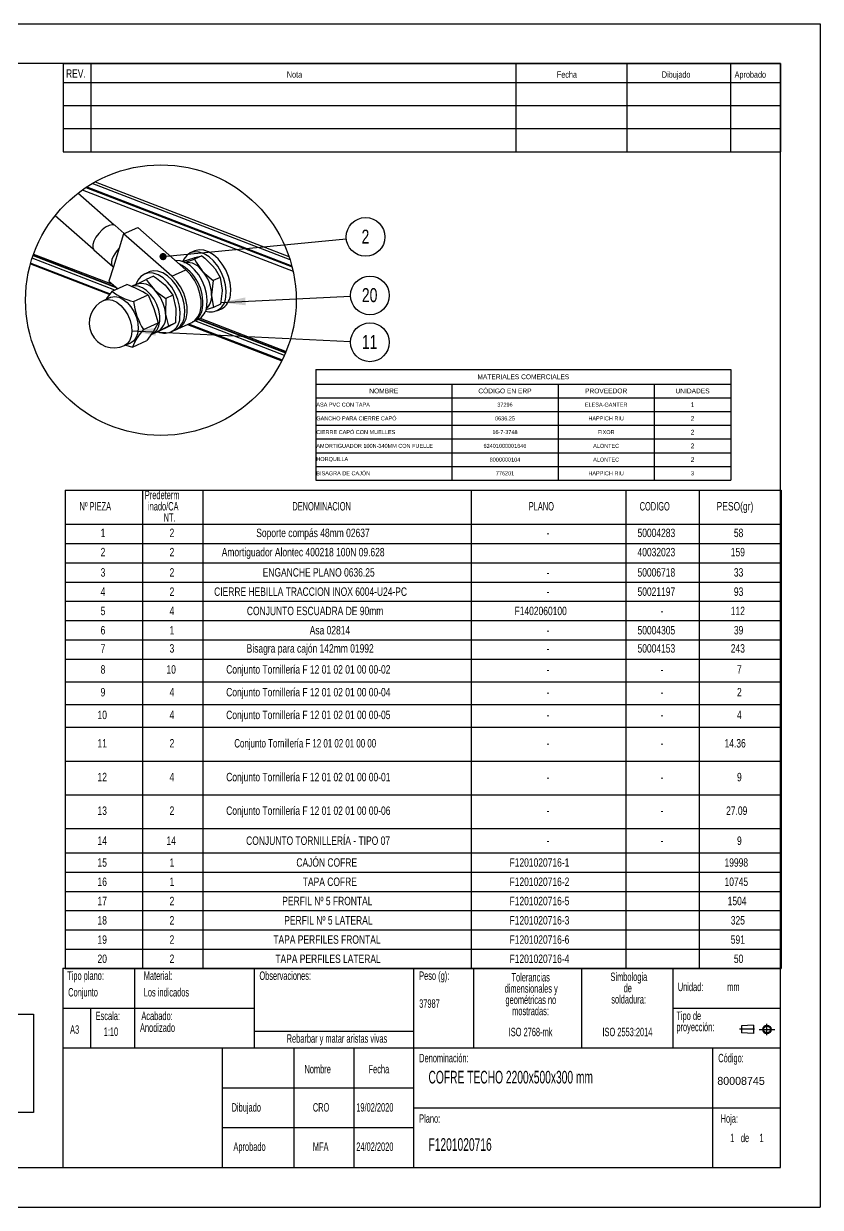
# Model space of a CAD drawing. Extents: x 0 to 7043, y 0 to 3042.
# Drawn here: x 2202 to 4200, y 0 to 2970 of the extents above; entities that cross this region are included whole.
import ezdxf

# ---------------------------------------------------------------- set-up
doc = ezdxf.new("R2010")
doc.units = 0
doc.header["$LTSCALE"] = 10
doc.linetypes.add('CENTERX2', pattern=[20.32, 12.7, -2.54, 2.54, -2.54])
doc.layers.get('0').update_dxf_attribs({"linetype": 'CONTINUOUS'})
doc.layers.add('FORMATO', color=7, linetype='CONTINUOUS')
doc.layers.add('SLD-0', color=179, linetype='CONTINUOUS')
doc.styles.add('SLDTEXTSTYLE0', font='TXT', dxfattribs={"width": 0.605})
doc.styles.add('SLDTEXTSTYLE1', font='TXT', dxfattribs={"width": 0.75})
doc.styles.add('SLDTEXTSTYLE2', font='TXT', dxfattribs={"width": 0.7})
doc.dimstyles.new('SLDDIMSTYLE0', dxfattribs={"dimtxt": 0.18, "dimasz": 60, "dimexe": 0, "dimexo": 0.0625, "dimgap": 0, "dimtad": 0, "dimtih": 1, "dimtoh": 1, "dimdec": 0, "dimrnd": 1e-09, "dimzin": 0, "dimdsep": 46, "dimtxsty": 'Standard', "dimsah": 1, "dimcen": 0.09, "dimadec": 0, "dimazin": 0, "dimtfac": 60, "dimtdec": 0, "dimtofl": 0, "dimtmove": 0, "dimatfit": 3, "dimfxl": 1, "dimtolj": 1, "dimtzin": 0, "dimarcsym": 0})
doc.dimstyles.new('SLDDIMSTYLE1', dxfattribs={"dimtxt": 0.18, "dimasz": 18, "dimexe": 0, "dimexo": 0.0625, "dimgap": 0, "dimtad": 0, "dimtih": 1, "dimtoh": 1, "dimdec": 0, "dimrnd": 1e-09, "dimzin": 0, "dimdsep": 46, "dimtxsty": 'Standard', "dimblk1": 'DOT', "dimblk2": 'DOT', "dimsah": 1, "dimcen": 0.09, "dimadec": 0, "dimazin": 0, "dimtfac": 18, "dimtdec": 0, "dimtofl": 0, "dimtmove": 0, "dimatfit": 3, "dimldrblk": 'DOT', "dimfxl": 1, "dimtolj": 1, "dimtzin": 0, "dimarcsym": 0})

# ---------------------------------------------------------------- blocks, each defined once
blk = doc.blocks.new('BLOQUE3')
at = {"color": 7, "linetype": 'CENTERX2'}
for p, q in [((4005.2, 1288.5), (4005.2, 1311.9)), ((3979.2, 1300.6), (3948, 1300.6)), ((3988.8, 1300.2), (4021.6, 1300.2))]:
    blk.add_line(p, q, dxfattribs=at)
at = {"color": 7, "linetype": 'Continuous'}
for p, q in [((3976.8, 1309.5), (3952.3, 1307.7)), ((3952.3, 1307.7), (3952.3, 1293.4)), ((3976.8, 1291.6), (3952.3, 1293.4)), ((3976.8, 1309.5), (3976.8, 1291.6))]:
    blk.add_line(p, q, dxfattribs=at)
for radius in [8.92, 7.13]:
    blk.add_circle((4005.2, 1300.2), radius, dxfattribs=at)
blk = doc.blocks.new('SW_NOTE_0')
at = {"layer": 'SLD-0', "color": 0, "attachment_point": 2, "style": 'SLDTEXTSTYLE0'}
for s, insert, char_height in [('dimensionales y', (75.4, -0.9), 21.167), ('Tolerancias', (74.1, 27.3), 21.167), ('geométricas no', (74.6, -29.2), 21.167), ('mostradas:', (73.8, -57.4), 21.17)]:
    blk.add_mtext(s, dxfattribs=dict(at, insert=insert, char_height=char_height))
blk = doc.blocks.new('SW_NOTE_0_1')
at = {"layer": 'SLD-0', "color": 0, "attachment_point": 1, "style": 'SLDTEXTSTYLE0'}
for s, insert, char_height in [('Tipo de', (0, 27.3), 21.17), ('proyección:', (0, -0.9), 21.167)]:
    blk.add_mtext(s, dxfattribs=dict(at, insert=insert, char_height=char_height))
blk = doc.blocks.new('SW_NOTE_0_2')
at = {"layer": 'SLD-0', "color": 0, "char_height": 21.17, "attachment_point": 2, "style": 'SLDTEXTSTYLE0'}
for s, insert in [('Simbologia', (71.1, 27.3)), ('de', (68.4, -0.9)), ('soldadura:', (70.6, -29.2))]:
    blk.add_mtext(s, dxfattribs=dict(at, insert=insert))
blk = doc.blocks.new('SW_TABLEANNOTATION_0')
at = {"layer": 'FORMATO', "color": 0}
for p, q in [((0, 0), (0, -85.3)), ((0, 0), (194.3, 0)), ((194.3, 0), (194.3, -85.3)), ((194.3, 0), (345.7, 0)), ((345.7, 0), (345.7, -85.3)), ((345.7, 0), (1018.6, 0)), ((1018.6, 0), (1018.6, -85.3)), ((1018.6, 0), (1406.1, 0)), ((1406.1, 0), (1406.1, -85.3)), ((1406.1, 0), (1590.5, 0)), ((1590.5, 0), (1590.5, -85.3)), ((1590.5, 0), (1795.6, 0)), ((1795.6, 0), (1795.6, -85.3)), ((0, -85.3), (194.3, -85.3)), ((0, -85.3), (0, -133.6)), ((0, -85.3), (1795.6, -85.3)), ((194.3, -85.3), (345.7, -85.3)), ((194.3, -85.3), (194.3, -133.6)), ((345.7, -85.3), (1018.6, -85.3)), ((345.7, -85.3), (345.7, -133.6)), ((1018.6, -85.3), (1406.1, -85.3)), ((1018.6, -85.3), (1018.6, -133.6)), ((1406.1, -85.3), (1590.5, -85.3)), ((1406.1, -85.3), (1406.1, -133.6)), ((1590.5, -85.3), (1795.6, -85.3)), ((1590.5, -85.3), (1590.5, -133.6)), ((1795.6, -85.3), (1795.6, -133.6)), ((0, -133.6), (0, -181.9)), ((0, -133.6), (194.3, -133.6)), ((194.3, -133.6), (194.3, -181.9)), ((194.3, -133.6), (345.7, -133.6)), ((345.7, -133.6), (345.7, -181.9)), ((345.7, -133.6), (1018.6, -133.6)), ((1018.6, -133.6), (1018.6, -181.9)), ((1018.6, -133.6), (1406.1, -133.6)), ((1406.1, -133.6), (1406.1, -181.9)), ((1406.1, -133.6), (1590.5, -133.6)), ((1590.5, -133.6), (1590.5, -181.9)), ((1590.5, -133.6), (1795.6, -133.6)), ((1795.6, -133.6), (1795.6, -181.9)), ((0, -181.9), (0, -230.3)), ((0, -181.9), (194.3, -181.9)), ((194.3, -181.9), (194.3, -230.3)), ((194.3, -181.9), (345.7, -181.9)), ((345.7, -181.9), (345.7, -230.3)), ((345.7, -181.9), (1018.6, -181.9)), ((1018.6, -181.9), (1018.6, -230.3)), ((1018.6, -181.9), (1406.1, -181.9)), ((1406.1, -181.9), (1406.1, -230.3)), ((1406.1, -181.9), (1590.5, -181.9)), ((1590.5, -181.9), (1590.5, -230.3)), ((1590.5, -181.9), (1795.6, -181.9)), ((1795.6, -181.9), (1795.6, -230.3)), ((0, -230.3), (0, -278.6)), ((0, -230.3), (194.3, -230.3)), ((194.3, -230.3), (194.3, -278.6)), ((194.3, -230.3), (345.7, -230.3)), ((345.7, -230.3), (345.7, -278.6)), ((345.7, -230.3), (1018.6, -230.3)), ((1018.6, -230.3), (1018.6, -278.6)), ((1018.6, -230.3), (1406.1, -230.3)), ((1406.1, -230.3), (1406.1, -278.6)), ((1406.1, -230.3), (1590.5, -230.3)), ((1590.5, -230.3), (1590.5, -278.6)), ((1590.5, -230.3), (1795.6, -230.3)), ((1795.6, -230.3), (1795.6, -278.6)), ((0, -278.6), (0, -326.9)), ((0, -278.6), (194.3, -278.6)), ((194.3, -278.6), (194.3, -326.9)), ((194.3, -278.6), (345.7, -278.6)), ((345.7, -278.6), (345.7, -326.9)), ((345.7, -278.6), (1018.6, -278.6)), ((1018.6, -278.6), (1018.6, -326.9)), ((1018.6, -278.6), (1406.1, -278.6)), ((1406.1, -278.6), (1406.1, -326.9)), ((1406.1, -278.6), (1590.5, -278.6)), ((1590.5, -278.6), (1590.5, -326.9)), ((1590.5, -278.6), (1795.6, -278.6)), ((1795.6, -278.6), (1795.6, -326.9)), ((0, -326.9), (0, -375.2)), ((0, -326.9), (194.3, -326.9)), ((194.3, -326.9), (194.3, -375.2)), ((194.3, -326.9), (345.7, -326.9)), ((345.7, -326.9), (345.7, -375.2)), ((345.7, -326.9), (1018.6, -326.9)), ((1018.6, -326.9), (1018.6, -375.2)), ((1018.6, -326.9), (1406.1, -326.9)), ((1406.1, -326.9), (1406.1, -375.2)), ((1406.1, -326.9), (1590.5, -326.9)), ((1590.5, -326.9), (1590.5, -375.2)), ((1590.5, -326.9), (1795.6, -326.9)), ((1795.6, -326.9), (1795.6, -375.2)), ((0, -375.2), (0, -423.6)), ((0, -375.2), (194.3, -375.2)), ((194.3, -375.2), (194.3, -423.6)), ((194.3, -375.2), (345.7, -375.2)), ((345.7, -375.2), (345.7, -423.6)), ((345.7, -375.2), (1018.6, -375.2)), ((1018.6, -375.2), (1018.6, -423.6)), ((1018.6, -375.2), (1406.1, -375.2)), ((1406.1, -375.2), (1406.1, -423.6)), ((1406.1, -375.2), (1590.5, -375.2)), ((1590.5, -375.2), (1590.5, -423.6)), ((1590.5, -375.2), (1795.6, -375.2)), ((1795.6, -375.2), (1795.6, -423.6)), ((0, -423.6), (0, -480.6)), ((0, -423.6), (194.3, -423.6)), ((194.3, -423.6), (194.3, -480.6)), ((194.3, -423.6), (345.7, -423.6)), ((345.7, -423.6), (345.7, -480.6)), ((345.7, -423.6), (1018.6, -423.6)), ((1018.6, -423.6), (1018.6, -480.6)), ((1018.6, -423.6), (1406.1, -423.6)), ((1406.1, -423.6), (1406.1, -480.6)), ((1406.1, -423.6), (1590.5, -423.6)), ((1590.5, -423.6), (1590.5, -480.6)), ((1590.5, -423.6), (1795.6, -423.6)), ((1795.6, -423.6), (1795.6, -480.6)), ((0, -480.6), (0, -537.7)), ((0, -480.6), (194.3, -480.6)), ((194.3, -480.6), (194.3, -537.7)), ((194.3, -480.6), (345.7, -480.6)), ((345.7, -480.6), (345.7, -537.7)), ((345.7, -480.6), (1018.6, -480.6)), ((1018.6, -480.6), (1018.6, -537.7)), ((1018.6, -480.6), (1406.1, -480.6)), ((1406.1, -480.6), (1406.1, -537.7)), ((1406.1, -480.6), (1590.5, -480.6)), ((1590.5, -480.6), (1590.5, -537.7)), ((1590.5, -480.6), (1795.6, -480.6)), ((1795.6, -480.6), (1795.6, -537.7)), ((0, -537.7), (0, -594.7)), ((0, -537.7), (194.3, -537.7)), ((194.3, -537.7), (194.3, -594.7)), ((194.3, -537.7), (345.7, -537.7)), ((345.7, -537.7), (345.7, -594.7)), ((345.7, -537.7), (1018.6, -537.7)), ((1018.6, -537.7), (1018.6, -594.7)), ((1018.6, -537.7), (1406.1, -537.7)), ((1406.1, -537.7), (1406.1, -594.7)), ((1406.1, -537.7), (1590.5, -537.7)), ((1590.5, -537.7), (1590.5, -594.7)), ((1590.5, -537.7), (1795.6, -537.7)), ((1795.6, -537.7), (1795.6, -594.7)), ((0, -594.7), (0, -680)), ((0, -594.7), (194.3, -594.7)), ((194.3, -594.7), (194.3, -680)), ((194.3, -594.7), (345.7, -594.7)), ((345.7, -594.7), (345.7, -680)), ((345.7, -594.7), (1018.6, -594.7)), ((1018.6, -594.7), (1018.6, -680)), ((1018.6, -594.7), (1406.1, -594.7)), ((1406.1, -594.7), (1406.1, -680)), ((1406.1, -594.7), (1590.5, -594.7)), ((1590.5, -594.7), (1590.5, -680)), ((1590.5, -594.7), (1795.6, -594.7)), ((1795.6, -594.7), (1795.6, -680)), ((0, -680), (0, -764.3)), ((0, -680), (194.3, -680)), ((194.3, -680), (194.3, -764.3)), ((194.3, -680), (345.7, -680)), ((345.7, -680), (345.7, -764.3)), ((345.7, -680), (1018.6, -680)), ((1018.6, -680), (1018.6, -764.3)), ((1018.6, -680), (1406.1, -680)), ((1406.1, -680), (1406.1, -764.3)), ((1406.1, -680), (1590.5, -680)), ((1590.5, -680), (1590.5, -764.3)), ((1590.5, -680), (1795.6, -680)), ((1795.6, -680), (1795.6, -764.3)), ((0, -764.3), (0, -848.6)), ((0, -764.3), (194.3, -764.3)), ((194.3, -764.3), (194.3, -848.6)), ((194.3, -764.3), (345.7, -764.3)), ((345.7, -764.3), (345.7, -848.6)), ((345.7, -764.3), (1018.6, -764.3)), ((1018.6, -764.3), (1018.6, -848.6)), ((1018.6, -764.3), (1406.1, -764.3)), ((1406.1, -764.3), (1406.1, -848.6)), ((1406.1, -764.3), (1590.5, -764.3)), ((1590.5, -764.3), (1590.5, -848.6)), ((1590.5, -764.3), (1795.6, -764.3)), ((1795.6, -764.3), (1795.6, -848.6)), ((0, -848.6), (0, -909.8)), ((0, -848.6), (194.3, -848.6)), ((194.3, -848.6), (194.3, -909.8)), ((194.3, -848.6), (345.7, -848.6)), ((345.7, -848.6), (345.7, -909.8)), ((345.7, -848.6), (1018.6, -848.6)), ((1018.6, -848.6), (1018.6, -909.8)), ((1018.6, -848.6), (1406.1, -848.6)), ((1406.1, -848.6), (1406.1, -909.8)), ((1406.1, -848.6), (1590.5, -848.6)), ((1590.5, -848.6), (1590.5, -909.8)), ((1590.5, -848.6), (1795.6, -848.6)), ((1795.6, -848.6), (1795.6, -909.8)), ((0, -909.8), (0, -958.2)), ((0, -909.8), (194.3, -909.8)), ((194.3, -909.8), (194.3, -958.2)), ((194.3, -909.8), (345.7, -909.8)), ((345.7, -909.8), (345.7, -958.2)), ((345.7, -909.8), (1018.6, -909.8)), ((1018.6, -909.8), (1018.6, -958.2)), ((1018.6, -909.8), (1406.1, -909.8)), ((1406.1, -909.8), (1406.1, -958.2)), ((1406.1, -909.8), (1590.5, -909.8)), ((1590.5, -909.8), (1590.5, -958.2)), ((1590.5, -909.8), (1795.6, -909.8)), ((1795.6, -909.8), (1795.6, -958.2)), ((0, -958.2), (0, -1006.5)), ((0, -958.2), (194.3, -958.2)), ((194.3, -958.2), (194.3, -1006.5)), ((194.3, -958.2), (345.7, -958.2)), ((345.7, -958.2), (345.7, -1006.5)), ((345.7, -958.2), (1018.6, -958.2)), ((1018.6, -958.2), (1018.6, -1006.5)), ((1018.6, -958.2), (1406.1, -958.2)), ((1406.1, -958.2), (1406.1, -1006.5)), ((1406.1, -958.2), (1590.5, -958.2)), ((1590.5, -958.2), (1590.5, -1006.5)), ((1590.5, -958.2), (1795.6, -958.2)), ((1795.6, -958.2), (1795.6, -1006.5)), ((0, -1006.5), (0, -1054.8)), ((0, -1006.5), (194.3, -1006.5)), ((194.3, -1006.5), (194.3, -1054.8)), ((194.3, -1006.5), (345.7, -1006.5)), ((345.7, -1006.5), (345.7, -1054.8)), ((345.7, -1006.5), (1018.6, -1006.5)), ((1018.6, -1006.5), (1018.6, -1054.8)), ((1018.6, -1006.5), (1406.1, -1006.5)), ((1406.1, -1006.5), (1406.1, -1054.8)), ((1406.1, -1006.5), (1590.5, -1006.5)), ((1590.5, -1006.5), (1590.5, -1054.8)), ((1590.5, -1006.5), (1795.6, -1006.5)), ((1795.6, -1006.5), (1795.6, -1054.8)), ((0, -1054.8), (0, -1103.1)), ((0, -1054.8), (194.3, -1054.8)), ((194.3, -1054.8), (194.3, -1103.1)), ((194.3, -1054.8), (345.7, -1054.8)), ((345.7, -1054.8), (345.7, -1103.1)), ((345.7, -1054.8), (1018.6, -1054.8)), ((1018.6, -1054.8), (1018.6, -1103.1)), ((1018.6, -1054.8), (1406.1, -1054.8)), ((1406.1, -1054.8), (1406.1, -1103.1)), ((1406.1, -1054.8), (1590.5, -1054.8)), ((1590.5, -1054.8), (1590.5, -1103.1)), ((1590.5, -1054.8), (1795.6, -1054.8)), ((1795.6, -1054.8), (1795.6, -1103.1)), ((0, -1103.1), (0, -1151.5)), ((0, -1103.1), (194.3, -1103.1)), ((194.3, -1103.1), (194.3, -1151.5)), ((194.3, -1103.1), (345.7, -1103.1)), ((345.7, -1103.1), (345.7, -1151.5)), ((345.7, -1103.1), (1018.6, -1103.1)), ((1018.6, -1103.1), (1018.6, -1151.5)), ((1018.6, -1103.1), (1406.1, -1103.1)), ((1406.1, -1103.1), (1406.1, -1151.5)), ((1406.1, -1103.1), (1590.5, -1103.1)), ((1590.5, -1103.1), (1590.5, -1151.5)), ((1590.5, -1103.1), (1795.6, -1103.1)), ((1795.6, -1103.1), (1795.6, -1151.5)), ((0, -1151.5), (0, -1199.8)), ((0, -1151.5), (194.3, -1151.5)), ((194.3, -1151.5), (194.3, -1199.8)), ((194.3, -1151.5), (345.7, -1151.5)), ((345.7, -1151.5), (345.7, -1199.8)), ((345.7, -1151.5), (1018.6, -1151.5)), ((1018.6, -1151.5), (1018.6, -1199.8)), ((1018.6, -1151.5), (1406.1, -1151.5)), ((1406.1, -1151.5), (1406.1, -1199.8)), ((1406.1, -1151.5), (1590.5, -1151.5)), ((1590.5, -1151.5), (1590.5, -1199.8)), ((1590.5, -1151.5), (1795.6, -1151.5)), ((1795.6, -1151.5), (1795.6, -1199.8)), ((0, -1199.8), (194.3, -1199.8)), ((194.3, -1199.8), (345.7, -1199.8)), ((345.7, -1199.8), (1018.6, -1199.8)), ((1018.6, -1199.8), (1406.1, -1199.8)), ((1406.1, -1199.8), (1590.5, -1199.8)), ((1590.5, -1199.8), (1795.6, -1199.8))]:
    blk.add_line(p, q, dxfattribs=at)
at = {"layer": 'FORMATO', "color": 0, "attachment_point": 1}
for s, insert, char_height, style in [('Nº PIEZA', (36.3, -29.5), 21.17, 'SLDTEXTSTYLE0'), ('Predeterm', (200.2, -1.2), 21.17, 'SLDTEXTSTYLE0'), ('inado/CA', (208.1, -29.5), 21.17, 'SLDTEXTSTYLE0'), ('DENOMINACION', (570.1, -29.5), 21.167, 'SLDTEXTSTYLE0'), ('PLANO', (1163, -29.5), 21.17, 'SLDTEXTSTYLE0'), ('CODIGO', (1441.1, -29.5), 21.17, 'SLDTEXTSTYLE0'), ('PESO(gr)', (1634.1, -29.5), 21.17, 'SLDTEXTSTYLE1'), ('NT.', (247.3, -57.7), 21.17, 'SLDTEXTSTYLE0'), ('1', (89.3, -96.3), 21.2, 'SLDTEXTSTYLE1'), ('2', (262.2, -96.3), 21.2, 'SLDTEXTSTYLE1'), ('Soporte compás 48mm 02637', (479.6, -96.3), 21.167, 'SLDTEXTSTYLE1'), ('-', (1207.7, -96.3), 21.2, 'SLDTEXTSTYLE1'), ('50004283', (1435.7, -96.3), 21.17, 'SLDTEXTSTYLE1'), ('58', (1677.4, -96.3), 21.17, 'SLDTEXTSTYLE1'), ('2', (89.3, -144.6), 21.2, 'SLDTEXTSTYLE1'), ('2', (262.2, -144.6), 21.2, 'SLDTEXTSTYLE1'), ('Amortiguador Alontec 400218 100N 09.628', (393, -144.6), 21.167, 'SLDTEXTSTYLE1'), ('40032023', (1435.7, -144.6), 21.17, 'SLDTEXTSTYLE1'), ('159', (1669.6, -144.6), 21.17, 'SLDTEXTSTYLE1'), ('3', (89.3, -195.5), 21.2, 'SLDTEXTSTYLE1'), ('2', (262.2, -195.5), 21.2, 'SLDTEXTSTYLE1'), ('ENGANCHE PLANO 0636.25', (495.7, -195.5), 21.167, 'SLDTEXTSTYLE1'), ('-', (1207.7, -195.5), 21.2, 'SLDTEXTSTYLE1'), ('50006718', (1435.7, -195.5), 21.17, 'SLDTEXTSTYLE1'), ('33', (1677.4, -195.5), 21.17, 'SLDTEXTSTYLE1'), ('4', (89.3, -243.8), 21.2, 'SLDTEXTSTYLE1'), ('2', (262.2, -243.8), 21.2, 'SLDTEXTSTYLE1'), ('CIERRE HEBILLA TRACCION INOX 6004-U24-PC', (374, -243.8), 21.167, 'SLDTEXTSTYLE1'), ('-', (1207.7, -243.8), 21.2, 'SLDTEXTSTYLE1'), ('50021197', (1435.7, -243.8), 21.17, 'SLDTEXTSTYLE1'), ('93', (1677.4, -243.8), 21.17, 'SLDTEXTSTYLE1'), ('5', (89.3, -292.1), 21.2, 'SLDTEXTSTYLE1'), ('4', (262.2, -292.1), 21.2, 'SLDTEXTSTYLE1'), ('CONJUNTO ESCUADRA DE 90mm', (456.1, -292.1), 21.167, 'SLDTEXTSTYLE1'), ('F1402060100', (1127.3, -292.1), 21.167, 'SLDTEXTSTYLE1'), ('112', (1669.6, -292.1), 21.17, 'SLDTEXTSTYLE1'), ('-', (1493.6, -292.1), 21.2, 'SLDTEXTSTYLE1'), ('6', (89.3, -340.5), 21.2, 'SLDTEXTSTYLE1'), ('1', (262.2, -340.5), 21.2, 'SLDTEXTSTYLE1'), ('Asa 02814', (613.6, -340.5), 21.17, 'SLDTEXTSTYLE1'), ('-', (1207.7, -340.5), 21.2, 'SLDTEXTSTYLE1'), ('50004305', (1435.7, -340.5), 21.17, 'SLDTEXTSTYLE1'), ('39', (1677.4, -340.5), 21.17, 'SLDTEXTSTYLE1'), ('3', (262.2, -386.2), 21.2, 'SLDTEXTSTYLE1'), ('Bisagra para cajón 142mm 01992', (455.5, -386.2), 21.167, 'SLDTEXTSTYLE1'), ('50004153', (1435.7, -386.2), 21.17, 'SLDTEXTSTYLE1'), ('243', (1669.6, -386.2), 21.17, 'SLDTEXTSTYLE1'), ('7', (89.3, -386.2), 21.2, 'SLDTEXTSTYLE1'), ('-', (1207.7, -386.2), 21.2, 'SLDTEXTSTYLE1'), ('8', (89.3, -438.9), 21.2, 'SLDTEXTSTYLE1'), ('10', (254.4, -438.9), 21.17, 'SLDTEXTSTYLE1'), ('Conjunto Tornillería F 12 01 02 01 00 00-02', (404.2, -438.9), 21.167, 'SLDTEXTSTYLE1'), ('7', (1685.2, -438.9), 21.2, 'SLDTEXTSTYLE1'), ('-', (1207.7, -438.9), 21.2, 'SLDTEXTSTYLE1'), ('-', (1493.6, -438.9), 21.2, 'SLDTEXTSTYLE1'), ('9', (89.3, -496), 21.2, 'SLDTEXTSTYLE1'), ('4', (262.2, -496), 21.2, 'SLDTEXTSTYLE1'), ('Conjunto Tornillería F 12 01 02 01 00 00-04', (404.2, -496), 21.167, 'SLDTEXTSTYLE1'), ('2', (1685.2, -496), 21.2, 'SLDTEXTSTYLE1'), ('-', (1207.7, -496), 21.2, 'SLDTEXTSTYLE1'), ('-', (1493.6, -496), 21.2, 'SLDTEXTSTYLE1'), ('10', (81.5, -553), 21.17, 'SLDTEXTSTYLE1'), ('4', (262.2, -553), 21.2, 'SLDTEXTSTYLE1'), ('Conjunto Tornillería F 12 01 02 01 00 00-05', (404.2, -553), 21.167, 'SLDTEXTSTYLE1'), ('4', (1685.2, -553), 21.2, 'SLDTEXTSTYLE1'), ('-', (1207.7, -553), 21.2, 'SLDTEXTSTYLE1'), ('-', (1493.6, -553), 21.2, 'SLDTEXTSTYLE1'), ('Conjunto Tornillería F 12 01 02 01 00 00', (424.5, -624.2), 21.167, 'SLDTEXTSTYLE2'), ('11', (81.5, -624.2), 21.17, 'SLDTEXTSTYLE1'), ('2', (262.2, -624.2), 21.2, 'SLDTEXTSTYLE1'), ('-', (1207.7, -624.2), 21.2, 'SLDTEXTSTYLE1'), ('-', (1493.6, -624.2), 21.2, 'SLDTEXTSTYLE1'), ('14.36', (1654, -624.2), 21.17, 'SLDTEXTSTYLE1'), ('12', (81.5, -709), 21.17, 'SLDTEXTSTYLE1'), ('4', (262.2, -709), 21.2, 'SLDTEXTSTYLE1'), ('Conjunto Tornillería F 12 01 02 01 00 00-01', (404.2, -709), 21.167, 'SLDTEXTSTYLE1'), ('9', (1685.2, -709), 21.2, 'SLDTEXTSTYLE1'), ('-', (1207.7, -709), 21.2, 'SLDTEXTSTYLE1'), ('-', (1493.6, -709), 21.2, 'SLDTEXTSTYLE1'), ('13', (81.5, -793.3), 21.17, 'SLDTEXTSTYLE1'), ('2', (262.2, -793.3), 21.2, 'SLDTEXTSTYLE1'), ('Conjunto Tornillería F 12 01 02 01 00 00-06', (404.2, -793.3), 21.167, 'SLDTEXTSTYLE1'), ('27.09', (1657.9, -793.3), 21.17, 'SLDTEXTSTYLE1'), ('-', (1207.7, -793.3), 21.2, 'SLDTEXTSTYLE1'), ('-', (1493.6, -793.3), 21.2, 'SLDTEXTSTYLE1'), ('14', (81.5, -868.6), 21.17, 'SLDTEXTSTYLE1'), ('14', (254.4, -868.6), 21.17, 'SLDTEXTSTYLE1'), ('CONJUNTO TORNILLERÍA - TIPO 07', (454.2, -868.6), 21.167, 'SLDTEXTSTYLE1'), ('-', (1207.7, -868.6), 21.2, 'SLDTEXTSTYLE1'), ('-', (1493.6, -868.6), 21.2, 'SLDTEXTSTYLE1'), ('9', (1685.2, -868.6), 21.2, 'SLDTEXTSTYLE1'), ('CAJÓN COFRE', (580.2, -923.4), 21.167, 'SLDTEXTSTYLE1'), ('15', (81.5, -923.4), 21.17, 'SLDTEXTSTYLE1'), ('1', (262.2, -923.4), 21.2, 'SLDTEXTSTYLE1'), ('F1201020716-1', (1114.8, -923.4), 21.167, 'SLDTEXTSTYLE1'), ('19998', (1653.9, -923.4), 21.17, 'SLDTEXTSTYLE1'), ('16', (81.5, -971.7), 21.17, 'SLDTEXTSTYLE1'), ('1', (262.2, -971.7), 21.2, 'SLDTEXTSTYLE1'), ('TAPA COFRE', (596.3, -971.7), 21.17, 'SLDTEXTSTYLE1'), ('F1201020716-2', (1114.8, -971.7), 21.167, 'SLDTEXTSTYLE1'), ('10745', (1653.9, -971.7), 21.17, 'SLDTEXTSTYLE1'), ('17', (81.5, -1020), 21.17, 'SLDTEXTSTYLE1'), ('2', (262.2, -1020), 21.2, 'SLDTEXTSTYLE1'), ('PERFIL Nº 5 FRONTAL', (544.9, -1020), 21.167, 'SLDTEXTSTYLE1'), ('F1201020716-5', (1114.8, -1020), 21.167, 'SLDTEXTSTYLE1'), ('1504', (1661.8, -1020), 21.17, 'SLDTEXTSTYLE1'), ('18', (81.5, -1068.4), 21.17, 'SLDTEXTSTYLE1'), ('2', (262.2, -1068.4), 21.2, 'SLDTEXTSTYLE1'), ('PERFIL Nº 5 LATERAL', (549.9, -1068.4), 21.167, 'SLDTEXTSTYLE1'), ('F1201020716-3', (1114.8, -1068.4), 21.167, 'SLDTEXTSTYLE1'), ('325', (1669.6, -1068.4), 21.17, 'SLDTEXTSTYLE1'), ('19', (81.5, -1116.7), 21.17, 'SLDTEXTSTYLE1'), ('2', (262.2, -1116.7), 21.2, 'SLDTEXTSTYLE1'), ('TAPA PERFILES FRONTAL', (522.4, -1116.7), 21.167, 'SLDTEXTSTYLE1'), ('F1201020716-6', (1114.8, -1116.7), 21.167, 'SLDTEXTSTYLE1'), ('591', (1669.6, -1116.7), 21.17, 'SLDTEXTSTYLE1'), ('20', (81.5, -1165), 21.17, 'SLDTEXTSTYLE1'), ('2', (262.2, -1165), 21.2, 'SLDTEXTSTYLE1'), ('TAPA PERFILES LATERAL', (527.4, -1165), 21.167, 'SLDTEXTSTYLE1'), ('F1201020716-4', (1114.8, -1165), 21.167, 'SLDTEXTSTYLE1'), ('50', (1677.4, -1165), 21.17, 'SLDTEXTSTYLE1')]:
    blk.add_mtext(s, dxfattribs=dict(at, insert=insert, char_height=char_height, style=style))
blk = doc.blocks.new('SW_NOTE_0_18')
at = {"layer": 'FORMATO', "color": 0}
blk.add_circle((48.6, -2.4), 48.6, dxfattribs=at)
at = {"layer": 'FORMATO', "color": 0, "insert": (47.9, 15.8), "char_height": 35, "attachment_point": 2, "style": 'SLDTEXTSTYLE1'}
blk.add_mtext('11', dxfattribs=at)
blk = doc.blocks.new('SW_NOTE_0_19')
at = {"layer": 'FORMATO', "color": 0}
blk.add_circle((48.6, 2.3), 48.6, dxfattribs=at)
at = {"layer": 'FORMATO', "color": 0, "insert": (47.9, 20.5), "char_height": 35, "attachment_point": 2, "style": 'SLDTEXTSTYLE1'}
blk.add_mtext('20', dxfattribs=at)
blk = doc.blocks.new('SW_NOTE_0_20')
at = {"layer": 'FORMATO', "color": 0}
blk.add_circle((48.4, 4.7), 48.6, dxfattribs=at)
at = {"layer": 'FORMATO', "color": 0, "insert": (48.1, 22.8), "char_height": 35, "attachment_point": 2, "style": 'SLDTEXTSTYLE1'}
blk.add_mtext('2', dxfattribs=at)
blk = doc.blocks.new('_DOT')
at = {"color": 0, "linetype": 'ByBlock'}
blk.add_line((-0.5, 0), (-1, 0), dxfattribs=at)
at = {"color": 0, "linetype": 'ByBlock', "const_width": 0.5}
blk.add_lwpolyline([(-0.25, 0, 1), (0.25, 0, 1)], format="xyb", close=True, dxfattribs=at)
blk = doc.blocks.new('*T38')
at = {"color": 0, "linetype": 'ByBlock', "lineweight": -2, "transparency": 16777216}
for p, q in [((0, 0), (1041.2, 0)), ((0, 0), (0, -36.4)), ((1041.2, 0), (1041.2, -36.4)), ((341.3, -36.4), (1041.2, -36.4)), ((0, -70.9), (0, -277.6)), ((341.3, -70.9), (341.3, -277.6)), ((607.8, -70.9), (607.8, -277.6)), ((848.8, -70.9), (848.8, -277.6)), ((1041.2, -70.9), (1041.2, -277.6)), ((0, -105.3), (1041.2, -105.3)), ((0, -139.8), (1041.2, -139.8)), ((0, -174.2), (1041.2, -174.2)), ((0, -208.7), (1041.2, -208.7)), ((0, -243.1), (1041.2, -243.1)), ((0, -277.6), (1041.2, -277.6))]:
    blk.add_line(p, q, dxfattribs=at)
at = {"color": 0, "lineweight": 30, "transparency": 16777216}
for p, q in [((0, -36.4), (341.3, -36.4)), ((0, -36.4), (0, -70.9)), ((341.3, -36.4), (341.3, -70.9)), ((607.8, -36.4), (607.8, -70.9)), ((848.8, -36.4), (848.8, -70.9)), ((1041.2, -36.4), (1041.2, -70.9)), ((0, -70.9), (1041.2, -70.9))]:
    blk.add_line(p, q, dxfattribs=at)
at = {"color": 0, "transparency": 16777216}
for s, insert, char_height, width, attachment_point in [('MATERIALES COMERCIALES', (520.6, -18.2), 12, 1038.206, 5), ('NOMBRE', (170.7, -53.7), 12, 338.34, 5), ('CÓDIGO EN ERP', (474.6, -53.7), 12, 263.499, 5), ('PROVEEDOR', (728.3, -53.7), 12, 237.974, 5), ('UNIDADES', (945, -53.7), 12, 189.393, 5), ('ASA PVC CON TAPA', (1.5, -88.1), 10, 338.34, 4), ('37296', (474.6, -88.1), 10, 263.499, 5), ('ELESA-GANTER', (728.3, -88.1), 10, 237.974, 5), ('1', (945, -88.1), 12, 189.393, 5), ('GANCHO PARA CIERRE CAPÓ', (1.5, -122.6), 10, 338.34, 4), ('{\\C256;0636.25}', (474.6, -122.6), 10, 263.499, 5), ('HAPPICH RIU', (728.3, -122.6), 10, 237.974, 5), ('2', (945, -122.6), 12, 189.393, 5), ('CIERRE CAPÓ CON MUELLES', (1.5, -157), 10, 338.34, 4), ('16-7-3748', (474.6, -157), 10, 263.499, 5), ('FIXOR', (728.3, -157), 10, 237.974, 5), ('2', (945, -157), 12, 189.393, 5), ('AMORTIGUADOR 100N-340MM CON FUELLE', (1.5, -191.5), 10, 338.34, 4), ('62401000001646', (474.6, -191.5), 10, 263.499, 5), ('ALONTEC', (728.3, -191.5), 10, 237.974, 5), ('2', (945, -191.5), 12, 189.393, 5), ('HORQUILLA', (1.5, -225.9), 10, 338.34, 4), ('8000000104', (474.6, -225.9), 10, 263.499, 5), ('ALONTEC', (728.3, -225.9), 10, 237.974, 5), ('2', (945, -225.9), 12, 189.393, 5), ('BISAGRA DE CAJÓN', (1.5, -260.4), 10, 338.34, 4), ('776201', (474.6, -260.4), 10, 263.499, 5), ('HAPPICH RIU', (728.3, -260.4), 10, 237.974, 5), ('3', (945, -260.4), 10, 189.393, 5)]:
    blk.add_mtext(s, dxfattribs=dict(at, insert=insert, char_height=char_height, width=width, attachment_point=attachment_point))

msp = doc.modelspace()

# ---------------------------------------------------------------- linework, layer by layer
at = {"color": 7, "linetype": 'Continuous'}
for p, q in [((0, 2970), (4200, 2970)), ((4200, 2970), (4200, 0)), ((4100, 2870), (200, 2870)), ((4100, 100), (4100, 2870)), ((2358.3, 2558.9), (2875.2, 2359.5)), ((2429.3, 2464.8), (2338.4, 2544.6)), ((2281.2, 2488.3), (2376.5, 2404.7)), ((2454.5, 2443.3), (2431.7, 2463.3)), ((2452.9, 2442.6), (2441.8, 2407)), ((2452.9, 2442.6), (2488.1, 2458.7)), ((2574, 2336.2), (2452.9, 2442.6)), ((2609.2, 2352.4), (2488.1, 2458.7)), ((2441.8, 2407), (2427.2, 2359.9)), ((2226.1, 2388.9), (2433.8, 2308.8)), ((2378.3, 2402.4), (2425.4, 2361.1)), ((2602.8, 2374), (2629.9, 2382.5)), ((2631.2, 2399.9), (2619.9, 2394.7)), ((2648.8, 2387.2), (2631, 2379)), ((2219.3, 2367.3), (2418, 2290.6)), ((2427.2, 2359.9), (2416.1, 2324.3)), ((2516, 2346.9), (2504.7, 2341.8)), ((2574, 2336.2), (2609.2, 2352.4)), ((2602.8, 2374), (2601.3, 2373.3)), ((2416.1, 2324.3), (2438.1, 2305)), ((2527.4, 2336.5), (2509.5, 2328.3)), ((2677.4, 2325.2), (2673.5, 2289.8)), ((2695.3, 2333.4), (2677.4, 2325.2)), ((2695.3, 2333.4), (2699.6, 2301.7)), ((2424.1, 2298.5), (2460.7, 2315.4)), ((2485, 2316.2), (2472.6, 2310.5)), ((2477.5, 2272.6), (2514.1, 2289.4)), ((2576.6, 2288.5), (2558.7, 2280.2)), ((2576.6, 2288.5), (2584, 2255.7)), ((2418.8, 2283), (2403, 2275.7)), ((2558.7, 2280.2), (2558, 2243.7)), ((2677.9, 2258.1), (2658.8, 2252.1)), ((2695.7, 2266.3), (2677.9, 2258.1)), ((2641.5, 2228.6), (2859, 2144.7)), ((2686.8, 2249.3), (2698, 2254.5)), ((2502.8, 2202.4), (2539.4, 2219.2)), ((2540.7, 2197.9), (2522.8, 2189.7)), ((2524.9, 2191.5), (2539.3, 2198.1)), ((2539.3, 2198.1), (2540, 2198.4)), ((2565.4, 2210.9), (2540, 2198.4)), ((2583.2, 2219.1), (2565.4, 2210.9)), ((2583.2, 2219.1), (2566, 2210.4)), ((2571.5, 2196.4), (2582.8, 2201.6)), ((2589, 2204.4), (2624.2, 2220.6)), ((2613, 2215.4), (2849.6, 2124.2)), ((2628, 2222.3), (2639.2, 2227.5)), ((2455.2, 2162.1), (2471, 2169.4)), ((2474.8, 2158.1), (2511.3, 2174.9)), ((2524.9, 2191.5), (2526.4, 2192.2)), ((2458.6, 2163.7), (2474.8, 2158.1)), ((2300, 600), (4100, 600)), ((2300, 600), (2300, 100)), ((200, 100), (4100, 100)), ((75.3, 0), (4200, 0))]:
    msp.add_line(p, q, dxfattribs=at)
at = {"color": 8, "linetype": 'Continuous'}
for p, q in [((2360.6, 2560.4), (2874.6, 2362.2)), ((2870.3, 2377.2), (2373.9, 2568.7)), ((2381.6, 2573.1), (2867.5, 2385.7)), ((2349.3, 2552.7), (2877.7, 2348.9)), ((2430.6, 2301.5), (2223.5, 2381.4)), ((2225.8, 2388), (2435.9, 2306.9)), ((2227.2, 2392), (2426.5, 2315.2)), ((2219.9, 2369.4), (2419.4, 2292.5)), ((2640.4, 2228), (2858.7, 2143.8)), ((2645, 2230.9), (2860.3, 2147.8)), ((2615.8, 2216.7), (2850.6, 2126.2)), ((2855.9, 2137.5), (2631.6, 2224))]:
    msp.add_line(p, q, dxfattribs=at)
at = {"color": 7, "linetype": 'Continuous', "flags": 128}
for points in [[(2431.7, 2463.3), (2430, 2464.4), (2424.1, 2465.5), (2416.4, 2463.7), (2407.7, 2459.1), (2398.8, 2452.3), (2390.5, 2443.6), (2383.4, 2434.1), (2378.2, 2424.4), (2375.4, 2415.5), (2375.3, 2408.1), (2377.8, 2402.9), (2378.3, 2402.4)], [(2441.8, 2407), (2435.8, 2400.1), (2430.6, 2392.8), (2426.4, 2385.5), (2423.6, 2378.4), (2422.2, 2372), (2422.4, 2366.6), (2424.1, 2362.5), (2427.2, 2359.9)], [(2709.2, 2283.6), (2710.2, 2298.5), (2708.5, 2314.5), (2704.3, 2330.9), (2697.6, 2346.8), (2688.9, 2361.6), (2678.6, 2374.6), (2667, 2385.1), (2654.8, 2392.6), (2642.6, 2396.8), (2630.8, 2397.6), (2620.1, 2394.8), (2611, 2388.6), (2603.8, 2379.3), (2601, 2373.4)], [(2603.9, 2370.5), (2605.5, 2371), (2631, 2379)], [(2629.9, 2382.5), (2631.5, 2382.9), (2648.8, 2387.2)], [(2631, 2379), (2635.1, 2371.4), (2650.1, 2350.2)], [(2720.5, 2288.7), (2721.5, 2303.7), (2719.8, 2319.7), (2715.5, 2336), (2708.9, 2352), (2700.2, 2366.8), (2689.8, 2379.7), (2678.3, 2390.2), (2666.1, 2397.8), (2653.8, 2402), (2642.1, 2402.8), (2631.4, 2400), (2631.2, 2399.9)], [(2648.8, 2387.2), (2656.4, 2381.2), (2676.1, 2362.2)], [(2605.3, 2235.8), (2606.2, 2250.7), (2604.6, 2266.7), (2600.3, 2283.1), (2593.7, 2299), (2585, 2313.8), (2574.6, 2326.8), (2563, 2337.3), (2550.9, 2344.8), (2538.6, 2349.1), (2526.8, 2349.8), (2516.1, 2347), (2516, 2346.9)], [(2661.7, 2261.7), (2662.7, 2276.6), (2661, 2292.6), (2656.7, 2309), (2650.1, 2325), (2641.4, 2339.8), (2631, 2352.7), (2619.5, 2363.2), (2607.3, 2370.8), (2595, 2375), (2583.3, 2375.7), (2582.7, 2375.7)], [(2624.2, 2220.6), (2631.3, 2225), (2639.1, 2234), (2644.6, 2246), (2647.3, 2260.4), (2647.2, 2276.4), (2644.3, 2293.2), (2638.7, 2310), (2630.7, 2326), (2620.7, 2340.4), (2609.2, 2352.4)], [(2650.1, 2350.2), (2656.7, 2343), (2677.4, 2325.2)], [(2676.1, 2362.2), (2682.1, 2354.7), (2695.3, 2333.4)], [(2484.2, 2315.8), (2485.7, 2316.6), (2509.5, 2328.3)], [(2594, 2230.6), (2595, 2245.5), (2593.3, 2261.5), (2589.1, 2277.9), (2582.4, 2293.9), (2573.7, 2308.7), (2563.3, 2321.6), (2551.8, 2332.1), (2539.6, 2339.6), (2527.3, 2343.9), (2515.6, 2344.6), (2504.9, 2341.8), (2495.7, 2335.7), (2488.6, 2326.3), (2484.5, 2316.9)], [(2509.5, 2328.3), (2514, 2321.4), (2530.1, 2302.4)], [(2527.4, 2336.5), (2535.3, 2331.2), (2556.1, 2314.4)], [(2585.8, 2203.2), (2586.2, 2203.3), (2596.1, 2208.9), (2604, 2217.9), (2609.4, 2229.8), (2612.2, 2244.2), (2612.1, 2260.2), (2609.2, 2277), (2603.6, 2293.9), (2595.5, 2309.9), (2585.5, 2324.2), (2574, 2336.2)], [(2424.1, 2298.5), (2411.9, 2282.8), (2409.3, 2278.6)], [(2514.1, 2289.4), (2528.5, 2255.5), (2539.4, 2219.2)], [(2530.1, 2302.4), (2537.1, 2296), (2558.7, 2280.2)], [(2556.1, 2314.4), (2562.4, 2307.7), (2576.6, 2288.5)], [(2673.5, 2289.8), (2673.6, 2287.4), (2677.9, 2258.1)], [(2699.6, 2301.7), (2699.6, 2299.4), (2695.7, 2266.3)], [(2418.8, 2283), (2420.7, 2283.8), (2430.4, 2285.4), (2440.8, 2283.5), (2451.5, 2278.3), (2461.9, 2270), (2471.2, 2259.2), (2479, 2246.5), (2484.8, 2232.7), (2488.3, 2218.4), (2489.3, 2204.6), (2487.7, 2192.1), (2483.6, 2181.5), (2477.3, 2173.5), (2471, 2169.4)], [(2558, 2243.7), (2558.2, 2241.3), (2565.4, 2210.9)], [(2584, 2255.7), (2584.2, 2253.2), (2583.2, 2219.1)], [(2539.4, 2219.2), (2527.4, 2198.1), (2511.3, 2174.9)], [(2540, 2198.4), (2538.5, 2197.7), (2522.8, 2189.7)], [(2566, 2210.4), (2564.5, 2209.6), (2540.7, 2197.9)], [(2521.7, 2190.5), (2523.6, 2190.9), (2526.5, 2192.7)]]:
    msp.add_lwpolyline(points, dxfattribs=at)
at = {"color": 8, "linetype": 'Continuous', "flags": 128}
for points in [[(2526.4, 2192.2), (2529.8, 2194.4), (2536.6, 2201.7), (2541.3, 2211.6), (2543.7, 2223.6), (2543.6, 2237.1), (2541.1, 2251.3), (2536.2, 2265.5), (2529.2, 2278.8), (2520.5, 2290.7), (2510.6, 2300.3), (2500.1, 2307.3), (2489.4, 2311.2), (2479.1, 2311.9), (2473.5, 2310.7)], [(2403, 2275.7), (2404.9, 2276.5), (2414.5, 2278.1), (2425, 2276.2), (2435.7, 2271), (2446, 2262.8), (2455.4, 2252), (2463.2, 2239.3), (2469, 2225.4), (2472.5, 2211.1), (2473.5, 2197.3), (2471.9, 2184.8), (2467.8, 2174.2), (2461.4, 2166.3), (2455.2, 2162.1)]]:
    msp.add_lwpolyline(points, dxfattribs=at)
at = {"color": 7, "linetype": 'Continuous'}
msp.add_circle((2546.2, 2276.3), 339.4, dxfattribs=at)
for centre, radius, start, end in [((2543.7, 2271.1), 107.7, 352.2243, 63.1969), ((2609.7, 2321.9), 49.3, 35.0309, 93.733), ((2576.5, 2286.9), 97.1, 1.6994, 40.7078), ((2497.4, 2276.2), 41.8, 38.7336, 107.3008), ((2510.7, 2408.6), 140, 231.8328, 256.2885), ((2362.6, 2045.9), 286.7, 58.123, 69.9979), ((2460.7, 2233.4), 97.8, 6.0358, 44.8395), ((2631.8, 2285.5), 41.9, 312.3858, 5.8907), ((2678, 2292.1), 42.6, 297.9853, 355.4524), ((2429.1, 2218.9), 62.5, 114.6882, 294.6871), ((2653.1, 2296.2), 177.2, 187.6627, 211.978), ((2619.3, 2265.1), 42.6, 297.985, 355.4525), ((2670.8, 2285.1), 38.4, 250.7652, 357.6767), ((2555.5, 2232.3), 38.6, 245.3379, 357.4448), ((2515.3, 2234.4), 43.7, 304.4741, 12.3054), ((2562.8, 2239.1), 42.6, 297.984, 355.4523), ((2608.5, 2259.7), 42, 294.6303, 355.6765), ((2619, 2097.8), 156.3, 138.0153, 157.3239)]:
    msp.add_arc(centre, radius, start, end, dxfattribs=at)
at = {"layer": 'FORMATO'}
for p, q in [((2300.9, 2870), (4100, 2870)), ((2300.9, 2870), (2300.9, 2648.7)), ((2370.3, 2870), (2370.3, 2648.7)), ((3436.6, 2870), (3436.6, 2648.7)), ((3714.6, 2870), (3714.6, 2648.7)), ((3975.1, 2870), (3975.1, 2648.7)), ((4100, 2870), (4100, 2648.7)), ((2300.9, 2822.7), (4100, 2822.7)), ((2300.9, 2764.7), (4100, 2764.7)), ((2300.9, 2706.7), (4100, 2706.7)), ((2300.9, 2648.7), (4100, 2648.7))]:
    msp.add_line(p, q, dxfattribs=at)
at = {"layer": 'SLD-0'}
for p, q in [((2480, 600), (2480, 400)), ((2780, 600), (2780, 400)), ((3180, 600), (3180, 400)), ((3330, 600), (3330, 400)), ((3600.8, 600), (3600.8, 400)), ((3830, 600), (3830, 400)), ((2300, 500), (2480, 500)), ((2370, 500), (2370, 400)), ((2480, 500), (2780, 500)), ((3830, 500), (4100, 500)), ((2780, 441.6), (3180, 441.6)), ((2300, 400), (4100, 400)), ((2700, 400), (2700, 100)), ((2880, 400), (2880, 100)), ((3030, 400), (3030, 100)), ((3180, 400), (3180, 100)), ((3930, 400), (3930, 100)), ((2700, 300), (3180, 300)), ((3180, 250), (3930, 250)), ((3930, 250), (4100, 250)), ((2700, 200), (3180, 200))]:
    msp.add_line(p, q, dxfattribs=at)

# ---------------------------------------------------------------- block references
msp.add_blockref('*T38', (2934.6, 2102.1))
at = {"color": 7, "linetype": 'Continuous', "xscale": 1.2, "yscale": 1.2, "zscale": 1.2}
msp.add_blockref('BLOQUE3', (-740.1, -1114.1), dxfattribs=at)
at = {"layer": 'FORMATO', "color": 7}
for name, p in [('SW_NOTE_0_20', (3011.2, 2430.2)), ('SW_NOTE_0_19', (3021.9, 2285.9))]:
    msp.add_blockref(name, p, dxfattribs=at)
at = {"layer": 'FORMATO'}
for name, p in [('SW_NOTE_0_18', (3021.9, 2172.9)), ('SW_TABLEANNOTATION_0', (2305.9, 1799.2))]:
    msp.add_blockref(name, p, dxfattribs=at)
at = {"layer": 'SLD-0'}
for name, p in [('SW_NOTE_0', (3399.5, 560.6)), ('SW_NOTE_0_2', (3648.7, 561.7)), ('SW_NOTE_0_1', (3839.1, 463.9))]:
    msp.add_blockref(name, p, dxfattribs=at)

# ---------------------------------------------------------------- texts
at = {"insert": (1490.2, 474.1), "char_height": 20.52, "attachment_point": 1, "bg_fill": 16, "box_fill_scale": 1.5, "bg_fill_color": 256, "bg_fill_transparency": 0}
msp.add_mtext_dynamic_manual_height_columns('{\\fHelvetica|b0|i0|c0|p2;DIN 7380.....TORNILLO CABEZA BOMBA ALLEN\\PDIN 125 ......ARANDELA PLANA\\PDIN 985 .....TUERCA FRENO\\PDIN 934 .....TUERCA\\PDIN 127 .....ARANDELA GROWER\\PDIN 986 .....TUERCA CIEGA CON FRENO\\PDIN 912......TORNILLO CABEZA ALLEN}', width=726.675, gutter_width=12.5, heights=[0], dxfattribs=at)
at = {"insert": (3941.7, 327.3), "char_height": 20, "attachment_point": 1}
msp.add_mtext_dynamic_manual_height_columns('80008745', width=152.29, gutter_width=175, heights=[0], dxfattribs=at)
at = {"layer": 'FORMATO', "attachment_point": 1, "style": 'SLDTEXTSTYLE1'}
for s, insert, char_height in [('REV.', (2308.4, 2855.5), 21.17), ('Nota', (2862.2, 2850.3), 15.88), ('Fecha', (3539.3, 2850.3), 15.88), ('Dibujado', (3802.6, 2850.3), 15.88), ('Aprobado', (3985.1, 2850.3), 15.88)]:
    msp.add_mtext(s, dxfattribs=dict(at, insert=insert, char_height=char_height))
at = {"layer": 'SLD-0', "style": 'SLDTEXTSTYLE0'}
for s, insert, char_height, attachment_point in [('Tipo plano:', (2311.3, 591.8), 21.167, 1), ('Material:', (2503.3, 591.8), 21.17, 1), ('Observaciones:', (2793.4, 591.8), 21.167, 1), ('Peso (g):', (3194, 591.8), 21.17, 1), ('Unidad:', (3842.5, 563.7), 21.17, 1), ('Conjunto', (2313.8, 550.2), 21.17, 1), ('Los indicados', (2503.3, 550.2), 21.167, 1), ('mm', (3966.6, 563.7), 21.17, 1), ('37987', (3194, 521.8), 21.17, 1), ('Escala:', (2382.6, 491), 21.17, 1), ('Acabado:', (2497.4, 491), 21.17, 1), ('A3', (2318.6, 456.7), 21.17, 1), ('1:10', (2402.9, 451.3), 21.17, 1), ('Anodizado', (2493.9, 461.3), 21.17, 1), ('ISO 2768-mk', (3473.4, 450.6), 21.167, 2), ('ISO 2553:2014', (3716.3, 450.6), 21.167, 2), ('Rebarbar y matar aristas vivas', (2987.9, 434.2), 21.167, 2), ('Denominación:', (3194, 385.1), 21.167, 1), ('Código:', (3944, 385.1), 21.17, 1), ('Nombre', (2906.4, 357.5), 21.17, 1), ('Fecha', (3067.1, 357.5), 21.17, 1), ('COFRE TECHO 2200x500x300 mm', (3217.4, 342.5), 31.75, 1), ('Dibujado', (2723.7, 261.4), 21.17, 1), ('CRO', (2927.4, 261.4), 21.17, 1), ('19/02/2020', (3036.3, 261.4), 21.17, 1), ('Plano:', (3194, 233.4), 21.17, 1), ('Hoja:', (3950.1, 233.4), 21.17, 1), ('1', (3974.1, 184.7), 21.2, 1), ('1', (3974.1, 184.7), 21.2, 1), ('de', (4000.8, 184.7), 21.17, 1), ('de', (4000.8, 184.7), 21.17, 1), ('1', (4047.3, 184.7), 21.2, 1), ('1', (4047.3, 184.7), 21.2, 1), ('Aprobado', (2728.2, 162.8), 21.17, 1), ('MFA', (2927.4, 162.8), 21.17, 1), ('24/02/2020', (3036.3, 162.8), 21.17, 1), ('F1201020716', (3217.4, 173.5), 31.75, 1)]:
    msp.add_mtext(s, dxfattribs=dict(at, insert=insert, char_height=char_height, attachment_point=attachment_point))

# ---------------------------------------------------------------- leaders
at = {"layer": 'FORMATO', "color": 7}
for points, dimstyle in [([(2551.8, 2385.5), (3011.2, 2430.2)], 'SLDDIMSTYLE1'), ([(2698.6, 2270.4), (3021.9, 2285.9)], 'SLDDIMSTYLE0')]:
    msp.add_leader(points, dimstyle=dimstyle, dxfattribs=at)
at = {"layer": 'FORMATO'}
msp.add_leader([(2473.5, 2199.6), (3021.9, 2172.9)], dimstyle='SLDDIMSTYLE0', dxfattribs=at)

doc.saveas('drawing.dxf')
